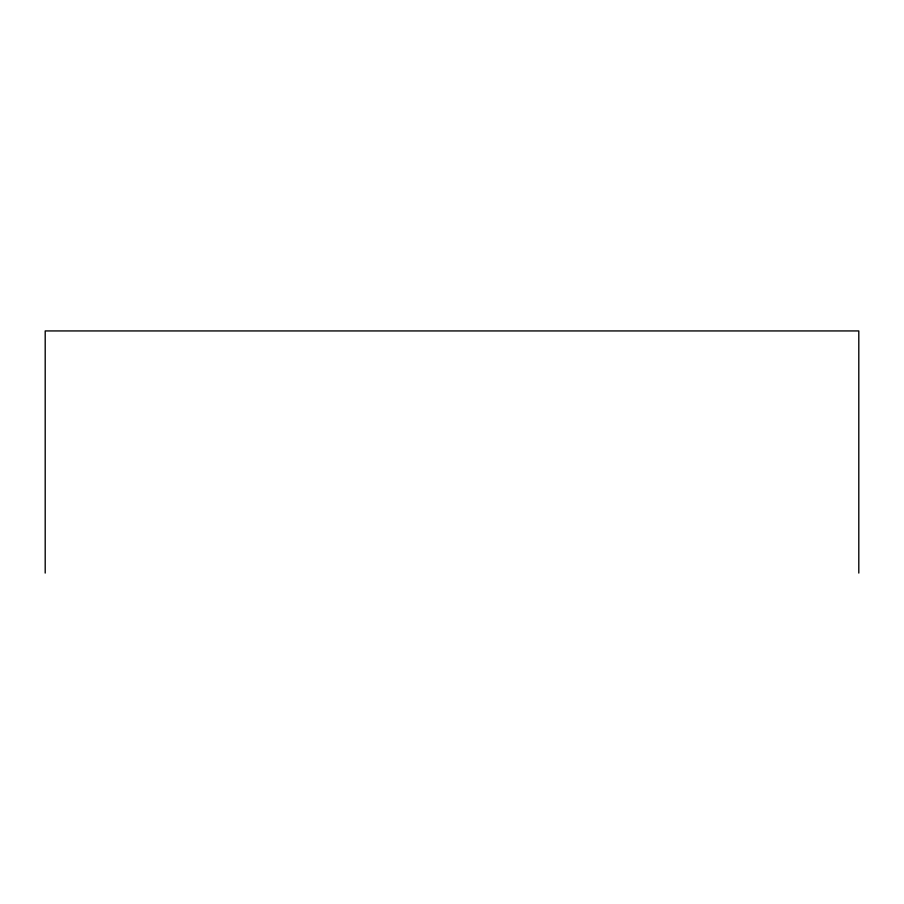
<?xml version="1.0" encoding="UTF-8"?>
<svg xmlns="http://www.w3.org/2000/svg" width="904" height="904" viewBox="0 0 904 904"><rect width="100%" height="100%" fill="white"/><g stroke="black" fill="none" stroke-linecap="round" stroke-linejoin="round"><path stroke-width="1.36" d="M858.8 573.068L858.8 330.932L45.2 330.932L45.2 573.068"/></g></svg>
